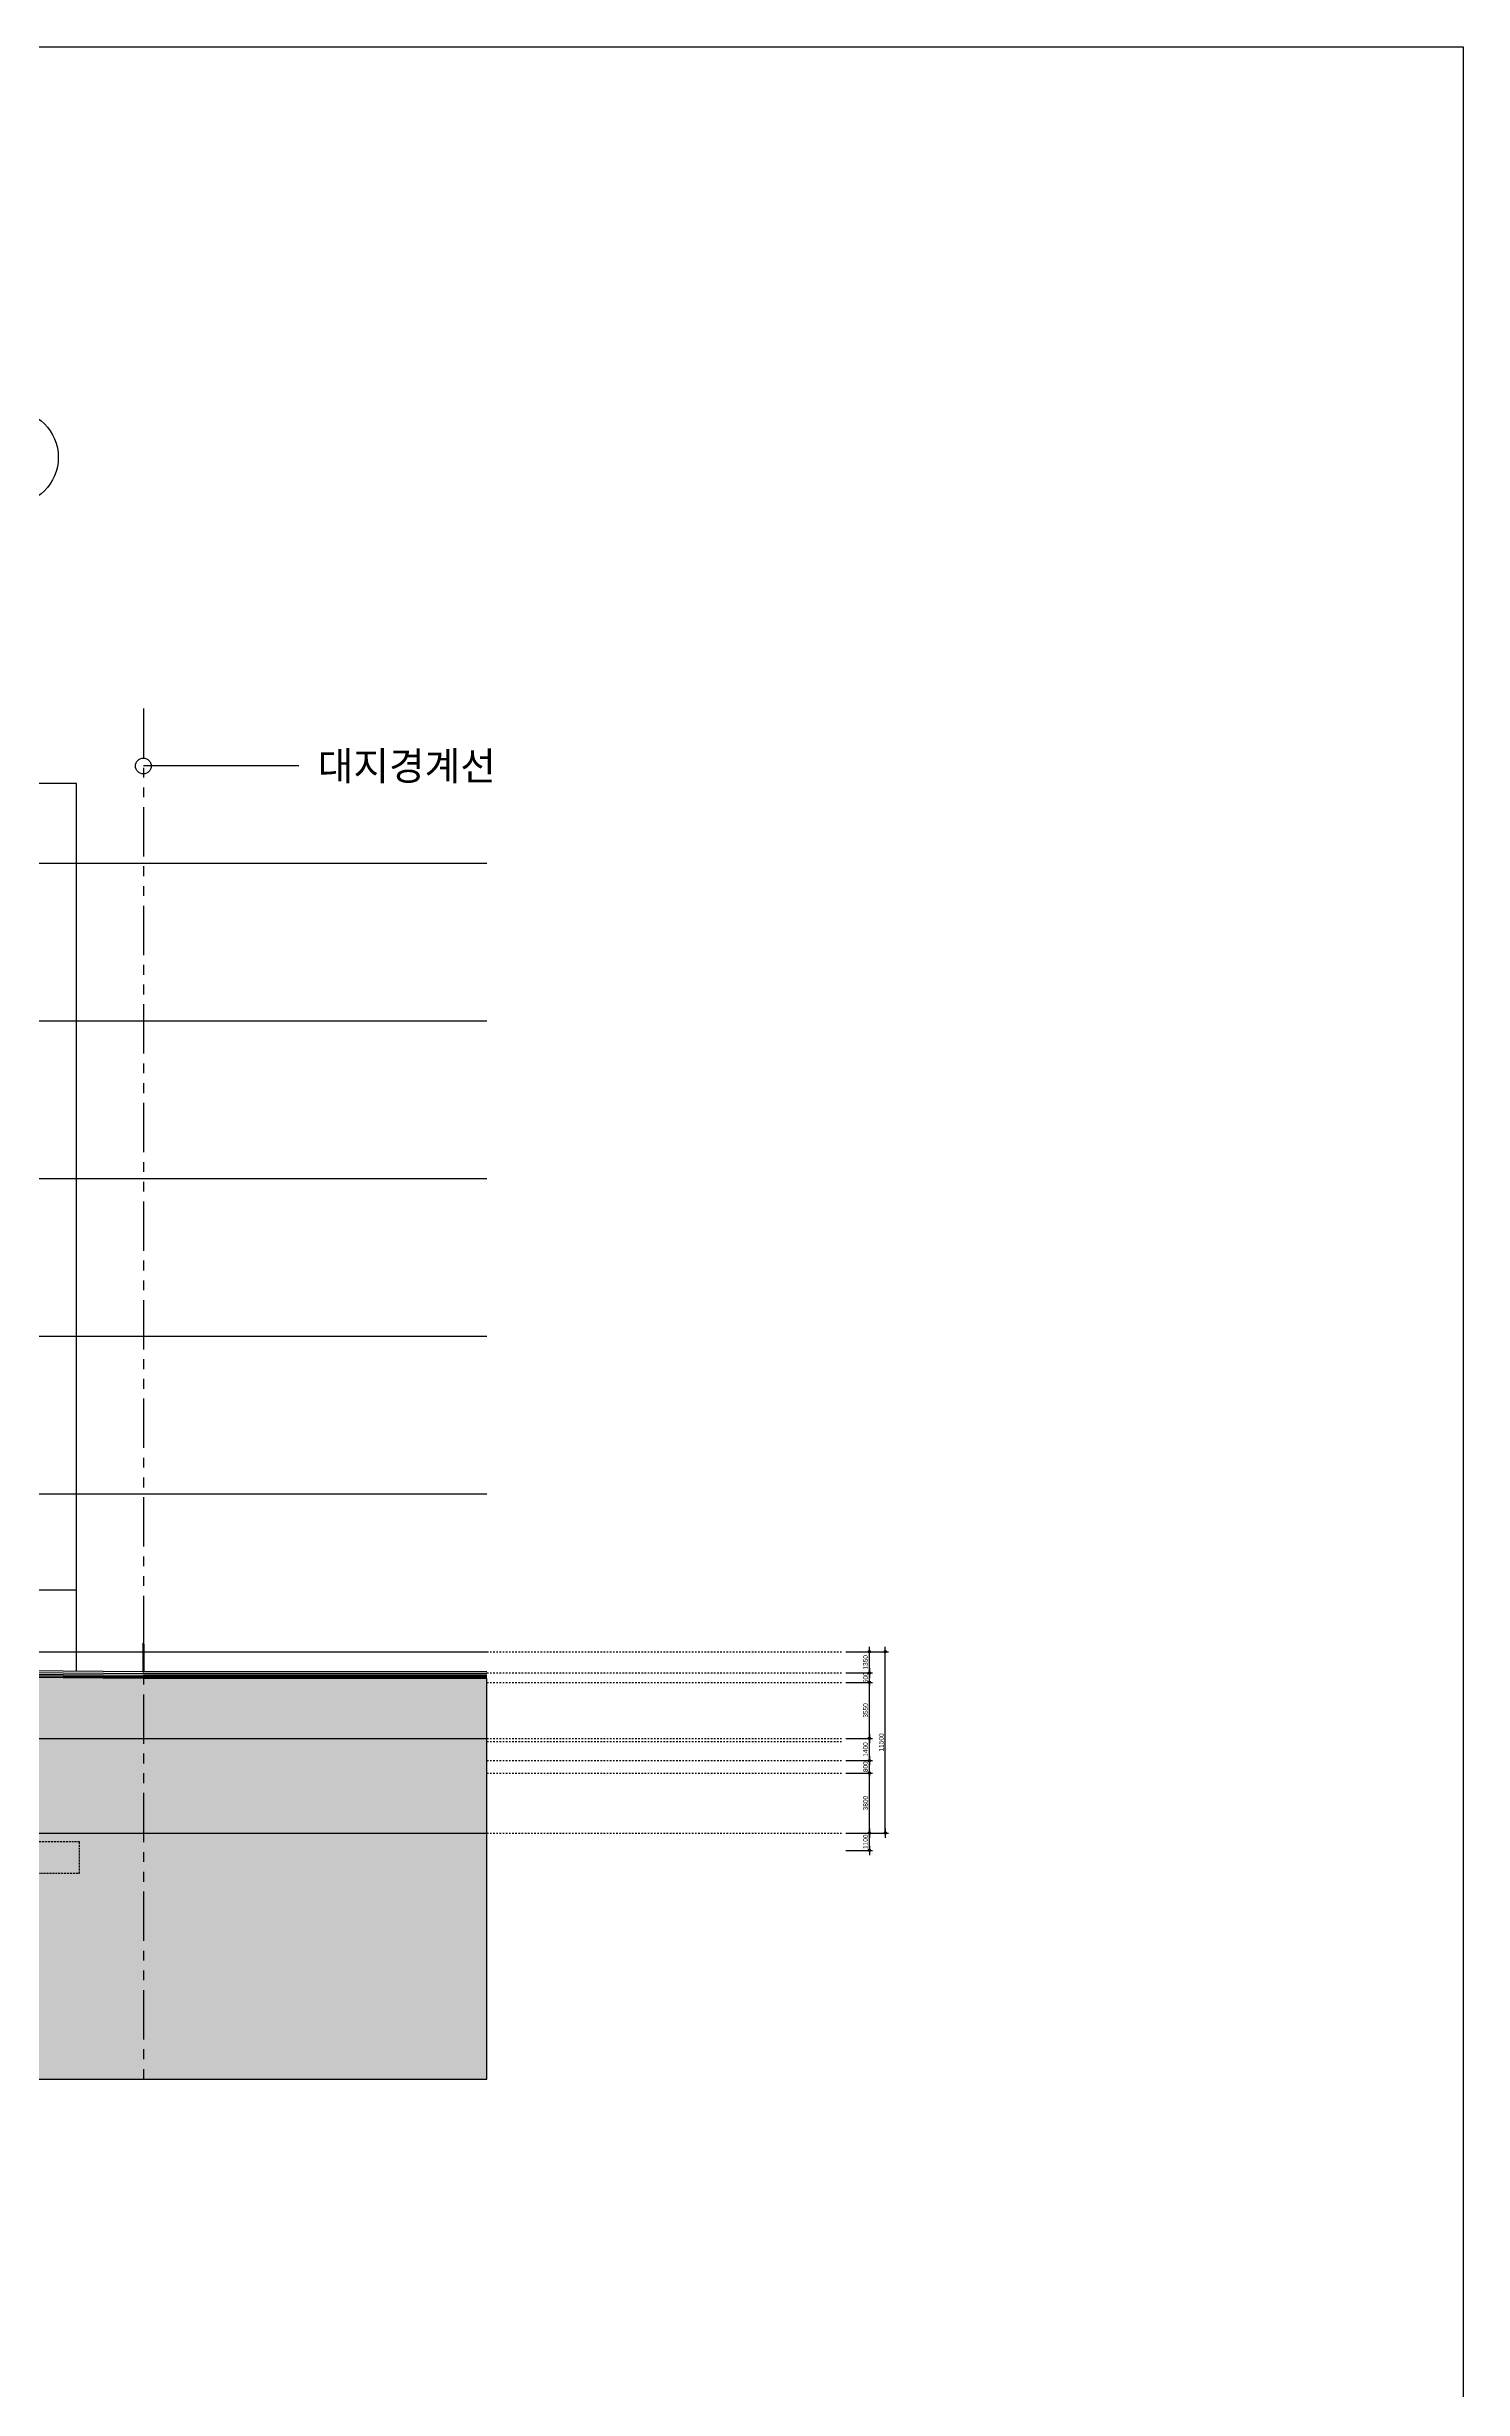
# Model space of a CAD drawing. Header units: millimetres. Extents: x 35054840 to 35483341, y -1288013 to -991013.
# Drawn here: x 35384998 to 35474840, y -1139513 to -991013 of the extents above; entities that cross this region are included whole.
import ezdxf
from ezdxf.enums import TextEntityAlignment as Align

# ---------------------------------------------------------------- set-up
doc = ezdxf.new("R2010")
doc.units = ezdxf.units.MM
doc.header["$LTSCALE"] = 1000
doc.header["$MEASUREMENT"] = 0
doc.header["$PDSIZE"] = -10
for name, pattern in [('HIDDEN', [2, 1, -1]), ('HIDDEN2', [0.1875, 0.125, -0.0625]), ('PHANTOM2', [1.25, 0.625, -0.125, 0.125, -0.125, 0.125, -0.125])]:
    doc.linetypes.add(name, pattern=pattern)
doc.layers.get('0').update_dxf_attribs({"linetype": 'CONTINUOUS'})
doc.layers.get('Defpoints').update_dxf_attribs({"color": 161, "linetype": 'CONTINUOUS'})
for name, color, linetype in [('250', 250, 'CONTINUOUS'), ('cen', 1, 'CONTINUOUS'), ('ELE-8', 8, 'CONTINUOUS'), ('KZ_횡단_계획선', 3, 'CONTINUOUS'), ('SYM(AXIS)', 7, 'CONTINUOUS'), ('TEXT', 3, 'CONTINUOUS'), ('TXT', 7, 'CONTINUOUS'), ('대지', 1, 'PHANTOM2'), ('벽배수판', 3, 'CONTINUOUS'), ('주주', 210, 'CONTINUOUS'), ('주주캡', 4, 'CONTINUOUS')]:
    doc.layers.add(name, color=color, linetype=linetype)
doc.layers.add('Defpionits(Foundation)', color=161, linetype='HIDDEN2', plot=False)
doc.layers.add('FORM (LINE)', color=171, linetype='CONTINUOUS', plot=False)
doc.styles.add('CGS', font='cgse', dxfattribs={"bigfont": 'cgs'})
doc.styles.add('나눔바른고딕', font='NanumGothic.ttf')
doc.dimstyles.new('NDIM 1200', dxfattribs={"dimscale": 500, "dimtxt": 3, "dimasz": 1, "dimexe": 2, "dimexo": 2, "dimgap": 1, "dimtad": 1, "dimdec": 0, "dimdsep": 46, "dimtxsty": 'CGS', "dimblk": 'DOT0', "dimcen": 1, "dimdle": 8, "dimclrd": 2, "dimclre": 2, "dimclrt": 2, "dimadec": 0, "dimazin": 0, "dimtfac": 1, "dimtdec": 0, "dimtix": 1, "dimtmove": 2, "dimatfit": 3, "dimldrblk": 'DOT0', "dimfxl": 1, "dimtolj": 1, "dimtzin": 0, "dimlwd": -1, "dimlwe": -1, "dimarcsym": 0})

# ---------------------------------------------------------------- blocks, each defined once
blk = doc.blocks.new('sdfdfgdfgdfg')
at = {"layer": 'cen', "ltscale": 5}
for p, q in [((34490299, -116175), (34770828, -116175)), ((34490299, -126175), (34770828, -126175)), ((34490299, -136175), (34770828, -136175)), ((34490299, -146175), (34770828, -146175)), ((34490299, -156175), (34770828, -156175)), ((34490299, -166175), (34770828, -166175)), ((34490299, -171675), (34770828, -171675)), ((34490299, -177675), (34770828, -177675))]:
    blk.add_line(p, q, dxfattribs=at)
at = {"layer": '대지', "ltscale": 5}
blk.add_lwpolyline([(34749034, -106382), (34749034, -193275)], dxfattribs=at)
blk = doc.blocks.new('DOT0')
blk.add_line((-3, 0), (3, 0))
at = {"color": 6}
blk.add_circle((0, 0), 0.75, dxfattribs=at)
blk = doc.blocks.new('*D102')
at = {"layer": 'Defpoints', "ltscale": 0.1, "transparency": 16777216}
for p, q in [((35435675, -1104259), (35437378, -1104259)), ((35437178, -1105259), (35437178, -1104359)), ((35435675, -1105359), (35437378, -1105359))]:
    blk.add_line(p, q, dxfattribs=at)
at = {"layer": 'Defpoints', "color": 0, "ltscale": 0.1, "transparency": 16777216}
for p in [(35435475, -1104259), (35437178, -1104259), (35435475, -1105359)]:
    blk.add_point(p, dxfattribs=at)
at = {"layer": 'Defpoints', "ltscale": 0.1, "transparency": 16777216, "xscale": 100, "yscale": 100, "zscale": 100}
for p, rotation in [((35437178, -1104259), 90), ((35437178, -1105359), 270)]:
    blk.add_blockref('DOT0', p, dxfattribs=dict(at, rotation=rotation))
at = {"layer": 'Defpoints', "ltscale": 0.1, "transparency": 16777216, "insert": (35436928, -1104809), "char_height": 300, "attachment_point": 5, "rotation": 90, "style": 'CGS'}
blk.add_mtext('\\A1;1100', dxfattribs=at)
blk = doc.blocks.new('*D103')
at = {"layer": 'Defpoints', "ltscale": 0.1, "transparency": 16777216}
for p, q in [((35435675, -1100459), (35437378, -1100459)), ((35437178, -1104159), (35437178, -1100559)), ((35435675, -1104259), (35437378, -1104259))]:
    blk.add_line(p, q, dxfattribs=at)
at = {"layer": 'Defpoints', "color": 0, "ltscale": 0.1, "transparency": 16777216}
for p in [(35435475, -1100459), (35437178, -1100459), (35435475, -1104259)]:
    blk.add_point(p, dxfattribs=at)
at = {"layer": 'Defpoints', "ltscale": 0.1, "transparency": 16777216, "xscale": 100, "yscale": 100, "zscale": 100}
for p, rotation in [((35437178, -1100459), 90), ((35437178, -1104259), 270)]:
    blk.add_blockref('DOT0', p, dxfattribs=dict(at, rotation=rotation))
at = {"layer": 'Defpoints', "ltscale": 0.1, "transparency": 16777216, "insert": (35436928, -1102359), "char_height": 300, "attachment_point": 5, "rotation": 90, "style": 'CGS'}
blk.add_mtext('\\A1;3800', dxfattribs=at)
blk = doc.blocks.new('*D104')
at = {"layer": 'Defpoints', "ltscale": 0.1, "transparency": 16777216}
for p, q in [((35435675, -1099659), (35437378, -1099659)), ((35437178, -1099559), (35437178, -1099459)), ((35437178, -1100459), (35437178, -1099659)), ((35435675, -1100459), (35437378, -1100459)), ((35437178, -1100559), (35437178, -1100659))]:
    blk.add_line(p, q, dxfattribs=at)
at = {"layer": 'Defpoints', "color": 0, "ltscale": 0.1, "transparency": 16777216}
for p in [(35435475, -1099659), (35437178, -1099659), (35435475, -1100459)]:
    blk.add_point(p, dxfattribs=at)
at = {"layer": 'Defpoints', "ltscale": 0.1, "transparency": 16777216, "xscale": 100, "yscale": 100, "zscale": 100}
for p, rotation in [((35437178, -1099659), 270), ((35437178, -1100459), 90)]:
    blk.add_blockref('DOT0', p, dxfattribs=dict(at, rotation=rotation))
at = {"layer": 'Defpoints', "ltscale": 0.1, "transparency": 16777216, "insert": (35436928, -1100059), "char_height": 300, "attachment_point": 5, "rotation": 90, "style": 'CGS'}
blk.add_mtext('\\A1;800', dxfattribs=at)
blk = doc.blocks.new('*D105')
at = {"layer": 'Defpoints', "ltscale": 0.1, "transparency": 16777216}
for p, q in [((35435675, -1098259), (35437378, -1098259)), ((35437178, -1099559), (35437178, -1098359)), ((35435675, -1099659), (35437378, -1099659))]:
    blk.add_line(p, q, dxfattribs=at)
at = {"layer": 'Defpoints', "color": 0, "ltscale": 0.1, "transparency": 16777216}
for p in [(35435475, -1098259), (35437178, -1098259), (35435475, -1099659)]:
    blk.add_point(p, dxfattribs=at)
at = {"layer": 'Defpoints', "ltscale": 0.1, "transparency": 16777216, "xscale": 100, "yscale": 100, "zscale": 100}
for p, rotation in [((35437178, -1098259), 90), ((35437178, -1099659), 270)]:
    blk.add_blockref('DOT0', p, dxfattribs=dict(at, rotation=rotation))
at = {"layer": 'Defpoints', "ltscale": 0.1, "transparency": 16777216, "insert": (35436928, -1098959), "char_height": 300, "attachment_point": 5, "rotation": 90, "style": 'CGS'}
blk.add_mtext('\\A1;1400', dxfattribs=at)
blk = doc.blocks.new('*D106')
at = {"layer": 'Defpoints', "ltscale": 0.1, "transparency": 16777216}
for p, q in [((35435675, -1094709), (35437378, -1094709)), ((35437178, -1098159), (35437178, -1094809)), ((35435675, -1098259), (35437378, -1098259))]:
    blk.add_line(p, q, dxfattribs=at)
at = {"layer": 'Defpoints', "color": 0, "ltscale": 0.1, "transparency": 16777216}
for p in [(35435475, -1094709), (35437178, -1094709), (35435475, -1098259)]:
    blk.add_point(p, dxfattribs=at)
at = {"layer": 'Defpoints', "ltscale": 0.1, "transparency": 16777216, "xscale": 100, "yscale": 100, "zscale": 100}
for p, rotation in [((35437178, -1094709), 90), ((35437178, -1098259), 270)]:
    blk.add_blockref('DOT0', p, dxfattribs=dict(at, rotation=rotation))
at = {"layer": 'Defpoints', "ltscale": 0.1, "transparency": 16777216, "insert": (35436928, -1096484), "char_height": 300, "attachment_point": 5, "rotation": 90, "style": 'CGS'}
blk.add_mtext('\\A1;3550', dxfattribs=at)
blk = doc.blocks.new('*D107')
at = {"layer": 'Defpoints', "ltscale": 0.1, "transparency": 16777216}
for p, q in [((35435675, -1094109), (35437378, -1094109)), ((35437178, -1094009), (35437178, -1093909)), ((35437178, -1094709), (35437178, -1094109)), ((35435675, -1094709), (35437378, -1094709)), ((35437178, -1094809), (35437178, -1094909))]:
    blk.add_line(p, q, dxfattribs=at)
at = {"layer": 'Defpoints', "color": 0, "ltscale": 0.1, "transparency": 16777216}
for p in [(35435475, -1094109), (35437178, -1094109), (35435475, -1094709)]:
    blk.add_point(p, dxfattribs=at)
at = {"layer": 'Defpoints', "ltscale": 0.1, "transparency": 16777216, "xscale": 100, "yscale": 100, "zscale": 100}
for p, rotation in [((35437178, -1094109), 270), ((35437178, -1094709), 90)]:
    blk.add_blockref('DOT0', p, dxfattribs=dict(at, rotation=rotation))
at = {"layer": 'Defpoints', "ltscale": 0.1, "transparency": 16777216, "insert": (35436928, -1094409), "char_height": 300, "attachment_point": 5, "rotation": 90, "style": 'CGS'}
blk.add_mtext('\\A1;600', dxfattribs=at)
blk = doc.blocks.new('*D108')
at = {"layer": 'Defpoints', "ltscale": 0.1, "transparency": 16777216}
for p, q in [((35435675, -1092759), (35437378, -1092759)), ((35437178, -1094009), (35437178, -1092859)), ((35435675, -1094109), (35437378, -1094109))]:
    blk.add_line(p, q, dxfattribs=at)
at = {"layer": 'Defpoints', "color": 0, "ltscale": 0.1, "transparency": 16777216}
for p in [(35435475, -1092759), (35437178, -1092759), (35435475, -1094109)]:
    blk.add_point(p, dxfattribs=at)
at = {"layer": 'Defpoints', "ltscale": 0.1, "transparency": 16777216, "xscale": 100, "yscale": 100, "zscale": 100}
for p, rotation in [((35437178, -1092759), 90), ((35437178, -1094109), 270)]:
    blk.add_blockref('DOT0', p, dxfattribs=dict(at, rotation=rotation))
at = {"layer": 'Defpoints', "ltscale": 0.1, "transparency": 16777216, "insert": (35436928, -1093434), "char_height": 300, "attachment_point": 5, "rotation": 90, "style": 'CGS'}
blk.add_mtext('\\A1;1350', dxfattribs=at)
blk = doc.blocks.new('*D109')
at = {"layer": 'Defpoints', "ltscale": 0.1, "transparency": 16777216}
for p, q in [((35435675, -1092759), (35438378, -1092759)), ((35438178, -1104159), (35438178, -1092859)), ((35435675, -1104259), (35438378, -1104259))]:
    blk.add_line(p, q, dxfattribs=at)
at = {"layer": 'Defpoints', "color": 0, "ltscale": 0.1, "transparency": 16777216}
for p in [(35435475, -1092759), (35438178, -1092759), (35435475, -1104259)]:
    blk.add_point(p, dxfattribs=at)
at = {"layer": 'Defpoints', "ltscale": 0.1, "transparency": 16777216, "xscale": 100, "yscale": 100, "zscale": 100}
for p, rotation in [((35438178, -1092759), 90), ((35438178, -1104259), 270)]:
    blk.add_blockref('DOT0', p, dxfattribs=dict(at, rotation=rotation))
at = {"layer": 'Defpoints', "ltscale": 0.1, "transparency": 16777216, "insert": (35437928, -1098509), "char_height": 300, "attachment_point": 5, "rotation": 90, "style": 'CGS'}
blk.add_mtext('\\A1;11500', dxfattribs=at)
blk = doc.blocks.new('A$C2F20087E')
at = {"layer": 'SYM(AXIS)'}
blk.add_line((600, 0), (600, 300), dxfattribs=at)
blk.add_circle((600, 900), 600, dxfattribs=at)
blk = doc.blocks.new('경계휀스-H1800')
at = {"layer": '주주'}
for p, q in [((0, 1758), (0, 0)), ((76, 1758), (76, 0)), ((0, 0), (76, 0))]:
    blk.add_line(p, q, dxfattribs=at)
at = {"layer": '주주캡', "extrusion": (0, 1, 0)}
for p, q in [((-2, 1758), (-2, 1769)), ((-2, 1758), (78, 1758)), ((1, 1772), (75, 1772)), ((32, 1791), (44, 1791)), ((78, 1758), (78, 1769))]:
    blk.add_line(p, q, dxfattribs=at)
at = {"layer": '주주캡'}
for centre, radius, start, end in [((1, 1769), 3, 90, 180), ((1, 1773), 1, 270, 345.43553), ((26, 1767), 24.4, 155.4041, 165.43553), ((20, 1776), 16, 70.8104, 176.79599), ((26, 1767), 24.4, 90.75013, 92.20228), ((42, 1783), 18.4, 116.97323, 152.32343), ((38, 1789), 11.4, 90.8552, 114.21582), ((38, 1789), 11.4, 65.78418, 89.1448), ((34, 1783), 18.4, 27.67657, 63.02677), ((51, 1767), 24.4, 87.79772, 89.24987), ((57, 1776), 16, 3.20401, 109.1896), ((51, 1767), 24.4, 14.56447, 24.5959), ((75, 1773), 1, 194.56447, 270), ((75, 1769), 3, 0, 90)]:
    blk.add_arc(centre, radius, start, end, dxfattribs=at)
for points, knots in [([(25, 1791), (25, 1791), (25, 1791), (25, 1791), (25, 1791), (25, 1791), (24, 1791), (24, 1791), (24, 1791), (23, 1791), (22, 1791), (19, 1790), (16, 1789), (13, 1787), (12, 1786), (10, 1785), (9, 1784), (7, 1782), (6, 1781), (5, 1779), (5, 1778), (4, 1778), (4, 1777), (4, 1777), (4, 1777), (4, 1777), (4, 1777), (4, 1777)], [-16.9125382, -16.9125382, -16.9125382, -16.9125382, -16.8971642, -16.8971642, -16.4006381, -16.4006381, -15.6547157, -15.6547157, -14.6439833, -14.6439833, -12.9608509, -12.9608509, -9.314563, -9.314563, -7.5851157, -7.5851157, -5.7978464, -5.7978464, -3.7065271, -3.7065271, -2.3916555, -2.3916555, -1.1480002, -1.1480002, -0.462096, -0.462096, 0, 0, 0, 0]), ([(19, 1781), (20, 1783), (20, 1784), (21, 1786), (22, 1787), (23, 1789), (24, 1790), (26, 1791), (27, 1792), (29, 1792), (30, 1792), (32, 1791), (32, 1791), (33, 1791)], [5.117402, 5.117402, 5.117402, 5.117402, 5.40531, 5.40531, 5.693218, 5.693218, 5.981126, 5.981126, 6.2353279, 6.2353279, 6.4360265, 6.4360265, 6.556942, 6.556942, 6.556942, 6.556942]), ([(21, 1777), (21, 1777), (21, 1777), (20, 1777), (20, 1777), (20, 1777), (20, 1778), (19, 1779), (19, 1779), (19, 1781), (19, 1781), (19, 1781)], [-33.4666776, -33.4666776, -33.4666776, -33.4666776, -32.9758493, -32.9758493, -32.2421702, -32.2421702, -31.005463, -31.005463, -29.2451584, -29.2451584, -28.4117511, -28.4117511, -28.4117511, -28.4117511]), ([(33, 1791), (33, 1791), (33, 1791), (33, 1791), (33, 1791), (32, 1790), (31, 1790), (29, 1788), (29, 1787), (28, 1785), (27, 1784), (26, 1782), (25, 1781), (24, 1779), (24, 1779), (23, 1778), (22, 1777), (22, 1777), (22, 1777), (21, 1777), (21, 1777), (21, 1777)], [-15.03923, -15.03923, -15.03923, -15.03923, -14.6995896, -14.6995896, -13.4282645, -13.4282645, -9.9065032, -9.9065032, -8.0213192, -8.0213192, -6.1785943, -6.1785943, -3.935214, -3.935214, -2.5321004, -2.5321004, -1.2216615, -1.2216615, -0.4916574, -0.4916574, 0, 0, 0, 0]), ([(57, 1781), (57, 1783), (56, 1784), (55, 1786), (55, 1787), (53, 1789), (52, 1790), (50, 1791), (49, 1792), (47, 1792), (46, 1792), (45, 1791), (44, 1791), (44, 1791)], [5.117402, 5.117402, 5.117402, 5.117402, 5.40531, 5.40531, 5.693218, 5.693218, 5.981126, 5.981126, 6.2353279, 6.2353279, 6.4360265, 6.4360265, 6.556942, 6.556942, 6.556942, 6.556942]), ([(56, 1777), (55, 1777), (55, 1777), (55, 1777), (55, 1777), (54, 1777), (54, 1778), (53, 1779), (52, 1779), (51, 1781), (50, 1783), (49, 1785), (49, 1786), (47, 1787), (47, 1788), (45, 1790), (45, 1790), (44, 1791), (44, 1791), (44, 1791), (44, 1791), (44, 1791)], [-33.4666776, -33.4666776, -33.4666776, -33.4666776, -32.9758493, -32.9758493, -32.2421702, -32.2421702, -31.005463, -31.005463, -29.2451584, -29.2451584, -26.8565552, -26.8565552, -25.0691273, -25.0691273, -23.2080399, -23.2080399, -20.2116679, -20.2116679, -18.7745063, -18.7745063, -18.2246456, -18.2246456, -18.2246456, -18.2246456]), ([(73, 1777), (73, 1777), (73, 1777), (73, 1777), (73, 1777), (73, 1777), (73, 1777), (72, 1778), (72, 1778), (71, 1779), (71, 1780), (69, 1782), (68, 1783), (66, 1786), (65, 1786), (62, 1788), (61, 1789), (58, 1790), (56, 1790), (54, 1791), (53, 1791), (53, 1791), (52, 1791), (52, 1791), (52, 1791), (52, 1791), (52, 1791), (52, 1791)], [-33.9199855, -33.9199855, -33.9199855, -33.9199855, -33.7738562, -33.7738562, -33.2705441, -33.2705441, -32.4290056, -32.4290056, -31.0381931, -31.0381931, -29.107612, -29.107612, -26.50308, -26.50308, -24.6661684, -24.6661684, -22.8196657, -22.8196657, -20.1763547, -20.1763547, -18.850515, -18.850515, -17.938495, -17.938495, -17.3617253, -17.3617253, -16.9125381, -16.9125381, -16.9125381, -16.9125381]), ([(57, 1781), (57, 1781), (57, 1780), (57, 1779), (57, 1779), (57, 1778), (57, 1777), (56, 1777), (56, 1777), (56, 1777), (56, 1777), (56, 1777)], [-4.9851406, -4.9851406, -4.9851406, -4.9851406, -3.935214, -3.935214, -2.5321004, -2.5321004, -1.2216615, -1.2216615, -0.4916574, -0.4916574, 0, 0, 0, 0])]:
    blk.add_open_spline(points, degree=3, knots=knots, dxfattribs=at)

msp = doc.modelspace()

# ---------------------------------------------------------------- hatches: boundary and pattern name
at = {"layer": '250', "ltscale": 0.5}
h = msp.add_hatch(dxfattribs=at)
h.set_pattern_fill('DOTS', color=256, scale=10000)
h.paths.add_polyline_path([(35132886.2, -1098928.9), (35132886.2, -1119858.9), (35412914.7, -1119858.9), (35412914.7, -1094258.9), (35383510.8, -1094258.9), (35383510.8, -1104808.9), (35383510.8, -1106757.2), (35383510.8, -1106808.9), (35368225.8, -1106808.9), (35368225.8, -1105108.9), (35204525.8, -1105108.9), (35204525.8, -1105408.9), (35201525.8, -1105408.9), (35201525.8, -1103808.9), (35193025.8, -1103808.9), (35193025.8, -1105408.9), (35190025.8, -1105408.9), (35190025.8, -1103808.9), (35181525.8, -1103808.9), (35181525.8, -1106309.9), (35178525.8, -1106309.9), (35178525.8, -1104808.9), (35170025.8, -1104808.9), (35170025.8, -1106408.9), (35167025.8, -1106408.9), (35167025.8, -1105008.9), (35159325.8, -1105008.9), (35159325.8, -1106008.9), (35156265.8, -1106008.9), (35156278.3, -1105858.9), (35156290.8, -1105858.9), (35156290.8, -1094558.9), (35156295.8, -1094158.9), (35145866.6, -1094158.9), (35145866.6, -1095458.9), (35144315.5, -1095458.9), (35144246.1, -1098928.9)])

# ---------------------------------------------------------------- linework, layer by layer
at = {"ltscale": 0.1}
for points in [[(35383505.8, -1094077.3), (35391120.1, -1094138.7), (35412914.7, -1094138.7)], [(35383505.8, -1094177.3), (35391119.7, -1094238.7), (35412914.7, -1094238.7)], [(35383505.8, -1094277.3), (35391119.3, -1094338.7), (35412914.7, -1094338.7)], [(35383505.8, -1094377.3), (35391118.9, -1094438.7), (35412914.7, -1094438.7)]]:
    msp.add_lwpolyline(points, dxfattribs=at)
at = {"layer": 'Defpionits(Foundation)'}
msp.add_lwpolyline([(35383475.8, -1106808.9), (35387075.8, -1106808.9), (35387075.8, -1104808.9), (35383475.8, -1104808.9)], dxfattribs=at)
at = {"layer": 'Defpoints', "color": 251, "linetype": 'HIDDEN', "ltscale": 0.1}
for points in [[(35412914.7, -1092758.9), (35435475, -1092758.9)], [(35412914.7, -1094108.9), (35435475, -1094108.9)], [(35412914.7, -1094708.9), (35435475, -1094708.9)], [(35412914.7, -1098258.9), (35435475, -1098258.9)], [(35412914.7, -1098458.9), (35435475, -1098458.9)], [(35412914.7, -1099658.9), (35435475, -1099658.9)], [(35412914.7, -1100458.9), (35435475, -1100458.9)], [(35412914.7, -1104258.9), (35435475, -1104258.9)]]:
    msp.add_lwpolyline(points, dxfattribs=at)
at = {"layer": 'Defpoints'}
msp.add_lwpolyline([(35132886.2, -1119858.9), (35412914.7, -1119858.9), (35412914.7, -1094438.7), (35383510.8, -1094377.3), (35383510.8, -1104808.9), (35383510.8, -1106757.2), (35383510.8, -1106808.9), (35368225.8, -1106808.9), (35368225.8, -1105108.9), (35204525.8, -1105108.9)], dxfattribs=at)
at = {"layer": 'ELE-8', "color": 253, "ltscale": 0.1}
msp.add_line((35386875.8, -1088858.9), (35383400.8, -1088858.9), dxfattribs=at)
msp.add_lwpolyline([(35386875.8, -1094004.5), (35386875.8, -1037708.9), (35366575.8, -1037708.9), (35366575.8, -1042758.9)], dxfattribs=at)
at = {"layer": 'FORM (LINE)'}
msp.add_lwpolyline([(35054839.6, -991013), (35474839.6, -991013), (35474839.6, -1288013), (35054839.6, -1288013)], close=True, dxfattribs=at)
at = {"layer": 'KZ_횡단_계획선'}
msp.add_lwpolyline([(35412914.7, -1094038.7), (35391120.5, -1094038.7), (35383475.8, -1093977), (35383475.8, -1106808.9), (35368225.8, -1106808.9), (35368225.8, -1105108.9), (35204525.8, -1105108.9)], dxfattribs=at)
at = {"layer": 'TXT', "color": 6, "ltscale": 0.1}
msp.add_line((35400978.2, -1036604.2), (35391120.5, -1036604.2), dxfattribs=at)
msp.add_circle((35391120.5, -1036604.2), 500, dxfattribs=at)

# ---------------------------------------------------------------- block references
at = {"xscale": 5, "yscale": 5, "zscale": 5}
msp.add_blockref('A$C2F20087E', (35379725.8, -1021540.3), dxfattribs=at)
msp.add_blockref('sdfdfgdfgdfg', (642087, -926584.2))
at = {"layer": '벽배수판'}
msp.add_blockref('경계휀스-H1800', (35391082.4, -1094038.7), dxfattribs=at)

# ---------------------------------------------------------------- texts
at = {"layer": 'TEXT', "style": '나눔바른고딕'}
msp.add_text('대지경계선', height=1800, dxfattribs=at).set_placement((35402185.2, -1036604.2), align=Align.MIDDLE_LEFT)

# ---------------------------------------------------------------- dimensions: what is measured, and where the dimension line sits
at = {"layer": 'Defpoints', "ltscale": 0.1}
for base, p1, p2, picture, middle in [((35437177.8, -1092758.9), (35435475, -1094108.9), (35435475, -1092758.9), '*D108', (35436927.8, -1093433.9)), ((35438177.8, -1092758.9), (35435475, -1104258.9), (35435475, -1092758.9), '*D109', (35437927.8, -1098508.9)), ((35437177.8, -1094108.9), (35435475, -1094708.9), (35435475, -1094108.9), '*D107', (35436927.8, -1094408.9)), ((35437177.8, -1094708.9), (35435475, -1098258.9), (35435475, -1094708.9), '*D106', (35436927.8, -1096483.9)), ((35437177.8, -1098258.9), (35435475, -1099658.9), (35435475, -1098258.9), '*D105', (35436927.8, -1098958.9)), ((35437177.8, -1099658.9), (35435475, -1100458.9), (35435475, -1099658.9), '*D104', (35436927.8, -1100058.9)), ((35437177.8, -1100458.9), (35435475, -1104258.9), (35435475, -1100458.9), '*D103', (35436927.8, -1102358.9)), ((35437177.8, -1104258.9), (35435475, -1105358.9), (35435475, -1104258.9), '*D102', (35436927.8, -1104808.9))]:
    dim = msp.add_linear_dim(base=base, p1=p1, p2=p2, angle=90, dimstyle='NDIM 1200', override={"dimscale": 100, "dimclrd": 256, "dimclre": 256, "dimclrt": 256}, dxfattribs=at)
    dim.commit()
    dim.dimension.update_dxf_attribs({"geometry": picture, "text_midpoint": middle})

doc.saveas('drawing.dxf')
